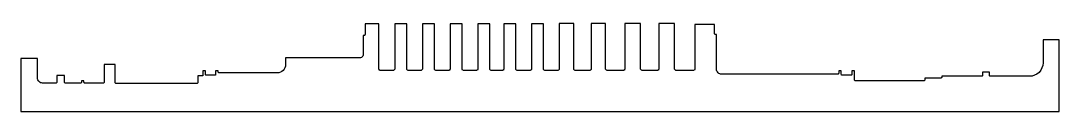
# Model space of a CAD drawing. Header units: metres. Extents: x -2040 to 4104, y 0 to 520.
import ezdxf

# ---------------------------------------------------------------- set-up
doc = ezdxf.new("R2010")
doc.units = ezdxf.units.M

msp = doc.modelspace()

# ---------------------------------------------------------------- linework, layer by layer
msp.add_lwpolyline([(-2040, 0), (4104, 0), (4104, 423), (4008, 423), (4008, 288, -0.414214), (3928, 208), (3697, 208, -0.414214), (3691, 214), (3691, 233), (3650, 233), (3650, 214, -0.414214), (3644, 208), (3409, 208), (3409, 204, -0.414214), (3403, 198), (3309, 198), (3309, 188.5, -0.414214), (3301, 180.5), (2900, 180.5, -0.414214), (2892, 188.5), (2892, 240.5), (2877, 240.5), (2877, 220, -0.414214), (2871, 214), (2820.5, 214, -0.414214), (2814.5, 220), (2814.5, 240.5), (2799.5, 240.5), (2799.5, 226.5, -0.414214), (2793.5, 220.5), (2106.5, 220.5, -0.414214), (2076.5, 250.5), (2076.5, 455), (2070.5, 455, -0.414214), (2064.5, 461), (2064.5, 515), (1948.5, 515), (1948.5, 251, -0.414214), (1940.5, 243), (1836.5, 243, -0.414214), (1828.5, 251), (1828.5, 520.5), (1734.5, 520.5), (1734.5, 251, -0.414214), (1726.5, 243), (1635.5, 243, -0.414214), (1627.5, 251), (1627.5, 520.5), (1533.5, 520.5), (1533.5, 251, -0.414214), (1525.5, 243), (1428.5, 243, -0.414214), (1420.5, 251), (1420.5, 520.5), (1334.5, 520.5), (1334.5, 251, -0.414214), (1326.5, 243), (1239.5, 243, -0.414214), (1231.5, 251), (1231.5, 520.5), (1145.5, 520.5), (1145.5, 251, -0.414214), (1137.5, 243), (1060.5, 243, -0.414214), (1052.5, 251), (1052.5, 518), (981.5, 518), (981.5, 251, -0.414214), (973.5, 243), (896.5, 243, -0.414214), (888.5, 251), (888.5, 518), (817.5, 518), (817.5, 251, -0.414214), (809.5, 243), (743, 243, -0.414214), (735, 251), (735, 518), (664, 518), (664, 251, -0.414214), (656, 243), (579, 243, -0.414214), (571, 251), (571, 518), (500, 518), (500, 251, -0.414214), (492, 243), (415, 243, -0.414214), (407, 251), (407, 518), (336, 518), (336, 251, -0.414214), (328, 243), (251.5, 243, -0.414214), (243.5, 251), (243.5, 518), (172.5, 518), (172.5, 251, -0.414214), (164.5, 243), (87, 243, -0.414214), (79, 251), (79, 518), (-3, 518), (-3, 455, -0.414214), (-9, 449), (-15, 449), (-15, 333, -0.414214), (-30, 318), (-473, 318), (-473, 278, -0.414214), (-523, 228), (-866, 228, -0.414214), (-872, 234), (-872, 240.5), (-887, 240.5), (-887, 220, -0.414214), (-893, 214), (-941, 214, -0.414214), (-947, 220), (-947, 240.5), (-962, 240.5), (-962, 216, -0.414214), (-968, 210), (-992, 210), (-992, 173.5, -0.414214), (-1000, 165.5), (-1475, 165.5, -0.414214), (-1481, 171.5), (-1481, 278), (-1547, 278), (-1547, 174, -0.414214), (-1553, 168), (-1660, 168, -0.414214), (-1666, 174), (-1666, 180.5), (-1681, 180.5), (-1681, 174, -0.414214), (-1687, 168), (-1775, 168, -0.414214), (-1781, 174), (-1781, 213), (-1827, 213), (-1827, 174, -0.414214), (-1833, 168), (-1911, 168, -0.414214), (-1941, 198), (-1941, 313), (-2040, 313), (-2040, 0)], format="xyb")

doc.saveas('drawing.dxf')
